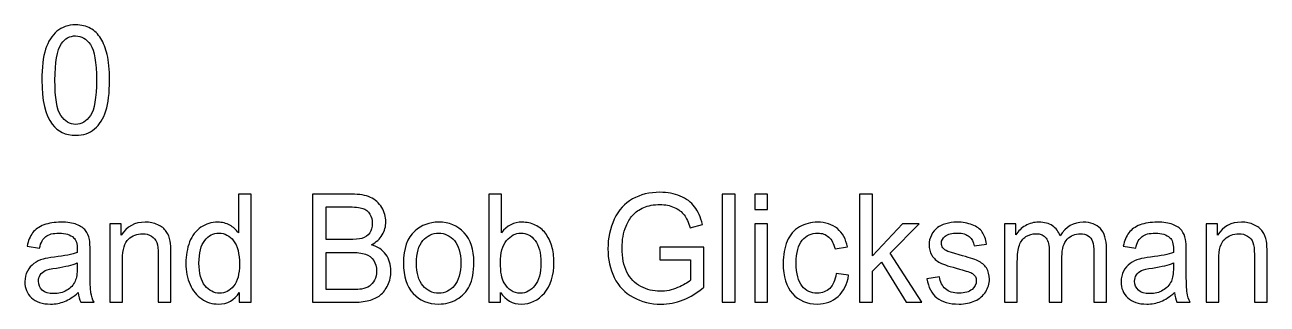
# Model space of a CAD drawing. Header units: millimetres. Extents: x -68.5 to -4.6, y 48.6 to 61.3.
# Drawn here: x -37.62 to -4.55, y 53.84 to 61.27 of the extents above; entities that cross this region are included whole.
import ezdxf

# ---------------------------------------------------------------- set-up
doc = ezdxf.new("R2010")
doc.units = ezdxf.units.MM
doc.header["$MEASUREMENT"] = 0
doc.layers.add('Layer 1', color=7, linetype='Continuous')

msp = doc.modelspace()

# ---------------------------------------------------------------- linework, layer by layer
at = {"layer": 'Layer 1', "color": 5}
for points, knots in [([(-37.1691, 59.8017), (-37.1691, 60.1422), (-37.1357, 60.4163), (-37.0681, 60.6233), (-37.0681, 60.6233), (-37.0012, 60.8311), (-36.9009, 60.9912), (-36.7683, 61.1038), (-36.7683, 61.1038), (-36.6358, 61.2164), (-36.4691, 61.2727), (-36.2685, 61.2727), (-36.2685, 61.2727), (-36.1198, 61.2727), (-35.9899, 61.2412), (-35.8779, 61.1789), (-35.8779, 61.1789), (-35.766, 61.1172), (-35.6739, 61.0274), (-35.6007, 60.9101), (-35.6007, 60.9101), (-35.5279, 60.7929), (-35.4707, 60.6501), (-35.4295, 60.4819), (-35.4295, 60.4819), (-35.3876, 60.3137), (-35.3671, 60.0872), (-35.3671, 59.8017), (-35.3671, 59.8017), (-35.3671, 59.464), (-35.4005, 59.1919), (-35.4668, 58.9842), (-35.4668, 58.9842), (-35.5337, 58.7764), (-35.6334, 58.6163), (-35.766, 58.503), (-35.766, 58.503), (-35.8985, 58.3898), (-36.0658, 58.3335), (-36.2685, 58.3335), (-36.2685, 58.3335), (-36.5348, 58.3335), (-36.7439, 58.4327), (-36.8957, 58.6317), (-36.8957, 58.6317), (-37.0778, 58.8709), (-37.1691, 59.2616), (-37.1691, 59.8017)], [0, 0, 0, 0, 0.0769231, 0.0769231, 0.0769231, 0.0769231, 0.1538462, 0.1538462, 0.1538462, 0.1538462, 0.2307692, 0.2307692, 0.2307692, 0.2307692, 0.3076923, 0.3076923, 0.3076923, 0.3076923, 0.3846154, 0.3846154, 0.3846154, 0.3846154, 0.4615385, 0.4615385, 0.4615385, 0.4615385, 0.5384615, 0.5384615, 0.5384615, 0.5384615, 0.6153846, 0.6153846, 0.6153846, 0.6153846, 0.6923077, 0.6923077, 0.6923077, 0.6923077, 0.7692308, 0.7692308, 0.7692308, 0.7692308, 0.8461538, 0.8461538, 0.8461538, 0.8461538, 1, 1, 1, 1]), ([(-36.8204, 59.8017), (-36.8204, 59.3293), (-36.7671, 59.015), (-36.6609, 58.8582), (-36.6609, 58.8582), (-36.5548, 58.7021), (-36.4241, 58.6236), (-36.2685, 58.6236), (-36.2685, 58.6236), (-36.1121, 58.6236), (-35.9815, 58.7027), (-35.8753, 58.8595), (-35.8753, 58.8595), (-35.7692, 59.0163), (-35.7158, 59.3306), (-35.7158, 59.8017), (-35.7158, 59.8017), (-35.7158, 60.2755), (-35.7692, 60.5905), (-35.8753, 60.746), (-35.8753, 60.746), (-35.9815, 60.9021), (-36.1133, 60.9798), (-36.2717, 60.9798), (-36.2717, 60.9798), (-36.428, 60.9798), (-36.5522, 60.9108), (-36.6454, 60.7734), (-36.6454, 60.7734), (-36.7619, 60.5985), (-36.8204, 60.2742), (-36.8204, 59.8017)], [0, 0, 0, 0, 0.1111111, 0.1111111, 0.1111111, 0.1111111, 0.2222222, 0.2222222, 0.2222222, 0.2222222, 0.3333333, 0.3333333, 0.3333333, 0.3333333, 0.4444444, 0.4444444, 0.4444444, 0.4444444, 0.5555556, 0.5555556, 0.5555556, 0.5555556, 0.6666667, 0.6666667, 0.6666667, 0.6666667, 0.7777778, 0.7777778, 0.7777778, 0.7777778, 1, 1, 1, 1]), ([(-31.9142, 53.8905), (-31.9142, 53.8905), (-31.9142, 54.1539), (-31.9142, 54.1539), (-31.9142, 54.1539), (-32.0409, 53.9468), (-32.2275, 53.8436), (-32.4739, 53.8436), (-32.4739, 53.8436), (-32.6335, 53.8436), (-32.7801, 53.8892), (-32.914, 53.981), (-32.914, 53.981), (-33.0478, 54.0721), (-33.1514, 54.2001), (-33.2253, 54.365), (-33.2253, 54.365), (-33.2987, 54.5291), (-33.3354, 54.7174), (-33.3354, 54.9312), (-33.3354, 54.9312), (-33.3354, 55.139), (-33.302, 55.3279), (-33.2357, 55.4975), (-33.2357, 55.4975), (-33.1688, 55.667), (-33.069, 55.797), (-32.9359, 55.8868), (-32.9359, 55.8868), (-32.8027, 55.9773), (-32.6534, 56.0229), (-32.4887, 56.0229), (-32.4887, 56.0229), (-32.3684, 56.0229), (-32.2609, 55.9961), (-32.167, 55.9431), (-32.167, 55.9431), (-32.0725, 55.8902), (-31.9959, 55.8212), (-31.9367, 55.736), (-31.9367, 55.736), (-31.9367, 55.736), (-31.9367, 56.7687), (-31.9367, 56.7687), (-31.9367, 56.7687), (-31.9367, 56.7687), (-31.5995, 56.7687), (-31.5995, 56.7687), (-31.5995, 56.7687), (-31.5995, 56.7687), (-31.5995, 53.8905), (-31.5995, 53.8905), (-31.5995, 53.8905), (-31.5995, 53.8905), (-31.9142, 53.8905), (-31.9142, 53.8905)], [0, 0, 0, 0, 0.0666667, 0.0666667, 0.0666667, 0.0666667, 0.1333333, 0.1333333, 0.1333333, 0.1333333, 0.2, 0.2, 0.2, 0.2, 0.2666667, 0.2666667, 0.2666667, 0.2666667, 0.3333333, 0.3333333, 0.3333333, 0.3333333, 0.4, 0.4, 0.4, 0.4, 0.4666667, 0.4666667, 0.4666667, 0.4666667, 0.5333333, 0.5333333, 0.5333333, 0.5333333, 0.6, 0.6, 0.6, 0.6, 0.6666667, 0.6666667, 0.6666667, 0.6666667, 0.7333333, 0.7333333, 0.7333333, 0.7333333, 0.8, 0.8, 0.8, 0.8, 0.8666667, 0.8666667, 0.8666667, 0.8666667, 1, 1, 1, 1]), ([(-29.9654, 53.8905), (-29.9654, 53.8905), (-29.9654, 56.7687), (-29.9654, 56.7687), (-29.9654, 56.7687), (-29.9654, 56.7687), (-28.9283, 56.7687), (-28.9283, 56.7687), (-28.9283, 56.7687), (-28.7173, 56.7687), (-28.5481, 56.7392), (-28.4207, 56.6816), (-28.4207, 56.6816), (-28.2927, 56.6233), (-28.1929, 56.5335), (-28.1208, 56.4122), (-28.1208, 56.4122), (-28.0488, 56.2916), (-28.0121, 56.1649), (-28.0121, 56.0322), (-28.0121, 56.0322), (-28.0121, 55.9096), (-28.0443, 55.7937), (-28.1086, 55.6851), (-28.1086, 55.6851), (-28.1723, 55.5766), (-28.2694, 55.4888), (-28.3988, 55.4218), (-28.3988, 55.4218), (-28.2315, 55.3708), (-28.1034, 55.2837), (-28.0134, 55.1611), (-28.0134, 55.1611), (-27.9233, 55.0378), (-27.8783, 54.8923), (-27.8783, 54.7248), (-27.8783, 54.7248), (-27.8783, 54.5901), (-27.906, 54.4648), (-27.9607, 54.3489), (-27.9607, 54.3489), (-28.0153, 54.2329), (-28.0829, 54.1438), (-28.1634, 54.0808), (-28.1634, 54.0808), (-28.2437, 54.0178), (-28.3447, 53.9709), (-28.4657, 53.9387), (-28.4657, 53.9387), (-28.5867, 53.9066), (-28.7353, 53.8905), (-28.9115, 53.8905), (-28.9115, 53.8905), (-28.9115, 53.8905), (-29.9654, 53.8905), (-29.9654, 53.8905)], [0, 0, 0, 0, 0.0666667, 0.0666667, 0.0666667, 0.0666667, 0.1333333, 0.1333333, 0.1333333, 0.1333333, 0.2, 0.2, 0.2, 0.2, 0.2666667, 0.2666667, 0.2666667, 0.2666667, 0.3333333, 0.3333333, 0.3333333, 0.3333333, 0.4, 0.4, 0.4, 0.4, 0.4666667, 0.4666667, 0.4666667, 0.4666667, 0.5333333, 0.5333333, 0.5333333, 0.5333333, 0.6, 0.6, 0.6, 0.6, 0.6666667, 0.6666667, 0.6666667, 0.6666667, 0.7333333, 0.7333333, 0.7333333, 0.7333333, 0.8, 0.8, 0.8, 0.8, 0.8666667, 0.8666667, 0.8666667, 0.8666667, 1, 1, 1, 1]), ([(-24.9587, 53.8905), (-24.9587, 53.8905), (-25.2733, 53.8905), (-25.2733, 53.8905), (-25.2733, 53.8905), (-25.2733, 53.8905), (-25.2733, 56.7687), (-25.2733, 56.7687), (-25.2733, 56.7687), (-25.2733, 56.7687), (-24.9343, 56.7687), (-24.9343, 56.7687), (-24.9343, 56.7687), (-24.9343, 56.7687), (-24.9343, 55.7421), (-24.9343, 55.7421), (-24.9343, 55.7421), (-24.7908, 55.929), (-24.6081, 56.0229), (-24.3861, 56.0229), (-24.3861, 56.0229), (-24.2626, 56.0229), (-24.1462, 55.9967), (-24.0361, 55.9451), (-24.0361, 55.9451), (-23.9261, 55.8935), (-23.8361, 55.8205), (-23.7646, 55.7273), (-23.7646, 55.7273), (-23.6939, 55.6335), (-23.6379, 55.5209), (-23.598, 55.3882), (-23.598, 55.3882), (-23.5574, 55.2562), (-23.5375, 55.1148), (-23.5375, 54.9647), (-23.5375, 54.9647), (-23.5375, 54.6069), (-23.6224, 54.3308), (-23.7923, 54.1358), (-23.7923, 54.1358), (-23.9614, 53.9408), (-24.1655, 53.8436), (-24.4028, 53.8436), (-24.4028, 53.8436), (-24.639, 53.8436), (-24.8243, 53.9461), (-24.9587, 54.1519), (-24.9587, 54.1519), (-24.9587, 54.1519), (-24.9587, 53.8905), (-24.9587, 53.8905)], [0, 0, 0, 0, 0.0714286, 0.0714286, 0.0714286, 0.0714286, 0.1428571, 0.1428571, 0.1428571, 0.1428571, 0.2142857, 0.2142857, 0.2142857, 0.2142857, 0.2857143, 0.2857143, 0.2857143, 0.2857143, 0.3571429, 0.3571429, 0.3571429, 0.3571429, 0.4285714, 0.4285714, 0.4285714, 0.4285714, 0.5, 0.5, 0.5, 0.5, 0.5714286, 0.5714286, 0.5714286, 0.5714286, 0.6428571, 0.6428571, 0.6428571, 0.6428571, 0.7142857, 0.7142857, 0.7142857, 0.7142857, 0.7857143, 0.7857143, 0.7857143, 0.7857143, 0.8571429, 0.8571429, 0.8571429, 0.8571429, 1, 1, 1, 1]), ([(-20.7157, 55.0197), (-20.7157, 55.0197), (-20.7157, 55.3568), (-20.7157, 55.3568), (-20.7157, 55.3568), (-20.7157, 55.3568), (-19.5454, 55.3588), (-19.5454, 55.3588), (-19.5454, 55.3588), (-19.5454, 55.3588), (-19.5454, 54.2912), (-19.5454, 54.2912), (-19.5454, 54.2912), (-19.7249, 54.1418), (-19.9102, 54.0299), (-20.1013, 53.9542), (-20.1013, 53.9542), (-20.2923, 53.8791), (-20.4886, 53.8416), (-20.6893, 53.8416), (-20.6893, 53.8416), (-20.9608, 53.8416), (-21.2079, 53.9019), (-21.4292, 54.0232), (-21.4292, 54.0232), (-21.6511, 54.1438), (-21.8185, 54.3194), (-21.9317, 54.5479), (-21.9317, 54.5479), (-22.045, 54.7771), (-22.1015, 55.0331), (-22.1015, 55.3159), (-22.1015, 55.3159), (-22.1015, 55.596), (-22.045, 55.8573), (-21.9323, 56.0999), (-21.9323, 56.0999), (-21.8204, 56.3432), (-21.6582, 56.5235), (-21.4472, 56.6414), (-21.4472, 56.6414), (-21.2362, 56.7587), (-20.993, 56.8176), (-20.7177, 56.8176), (-20.7177, 56.8176), (-20.5182, 56.8176), (-20.3374, 56.7841), (-20.1759, 56.7165), (-20.1759, 56.7165), (-20.0144, 56.6494), (-19.8877, 56.5556), (-19.7963, 56.435), (-19.7963, 56.435), (-19.7043, 56.3144), (-19.6348, 56.1576), (-19.5866, 55.9639), (-19.5866, 55.9639), (-19.5866, 55.9639), (-19.9167, 55.8694), (-19.9167, 55.8694), (-19.9167, 55.8694), (-19.9584, 56.0162), (-20.0099, 56.1314), (-20.071, 56.2152), (-20.071, 56.2152), (-20.1328, 56.299), (-20.2209, 56.366), (-20.3355, 56.4162), (-20.3355, 56.4162), (-20.4493, 56.4665), (-20.5767, 56.492), (-20.7157, 56.492), (-20.7157, 56.492), (-20.883, 56.492), (-21.0278, 56.4652), (-21.1493, 56.4122), (-21.1493, 56.4122), (-21.2716, 56.3593), (-21.3694, 56.2896), (-21.4446, 56.2031), (-21.4446, 56.2031), (-21.5193, 56.1167), (-21.5772, 56.0222), (-21.619, 55.9183), (-21.619, 55.9183), (-21.6892, 55.7407), (-21.7245, 55.5477), (-21.7245, 55.3393), (-21.7245, 55.3393), (-21.7245, 55.0827), (-21.6821, 54.8682), (-21.5971, 54.6953), (-21.5971, 54.6953), (-21.5122, 54.5224), (-21.3887, 54.3944), (-21.2265, 54.3107), (-21.2265, 54.3107), (-21.0644, 54.2269), (-20.8926, 54.1847), (-20.7106, 54.1847), (-20.7106, 54.1847), (-20.5517, 54.1847), (-20.3972, 54.2169), (-20.2466, 54.2805), (-20.2466, 54.2805), (-20.0955, 54.3435), (-19.9816, 54.4112), (-19.9038, 54.4836), (-19.9038, 54.4836), (-19.9038, 54.4836), (-19.9038, 55.0197), (-19.9038, 55.0197), (-19.9038, 55.0197), (-19.9038, 55.0197), (-20.7157, 55.0197), (-20.7157, 55.0197)], [0, 0, 0, 0, 0.0333333, 0.0333333, 0.0333333, 0.0333333, 0.0666667, 0.0666667, 0.0666667, 0.0666667, 0.1, 0.1, 0.1, 0.1, 0.1333333, 0.1333333, 0.1333333, 0.1333333, 0.1666667, 0.1666667, 0.1666667, 0.1666667, 0.2, 0.2, 0.2, 0.2, 0.2333333, 0.2333333, 0.2333333, 0.2333333, 0.2666667, 0.2666667, 0.2666667, 0.2666667, 0.3, 0.3, 0.3, 0.3, 0.3333333, 0.3333333, 0.3333333, 0.3333333, 0.3666667, 0.3666667, 0.3666667, 0.3666667, 0.4, 0.4, 0.4, 0.4, 0.4333333, 0.4333333, 0.4333333, 0.4333333, 0.4666667, 0.4666667, 0.4666667, 0.4666667, 0.5, 0.5, 0.5, 0.5, 0.5333333, 0.5333333, 0.5333333, 0.5333333, 0.5666667, 0.5666667, 0.5666667, 0.5666667, 0.6, 0.6, 0.6, 0.6, 0.6333333, 0.6333333, 0.6333333, 0.6333333, 0.6666667, 0.6666667, 0.6666667, 0.6666667, 0.7, 0.7, 0.7, 0.7, 0.7333333, 0.7333333, 0.7333333, 0.7333333, 0.7666667, 0.7666667, 0.7666667, 0.7666667, 0.8, 0.8, 0.8, 0.8, 0.8333333, 0.8333333, 0.8333333, 0.8333333, 0.8666667, 0.8666667, 0.8666667, 0.8666667, 0.9, 0.9, 0.9, 0.9, 0.9333333, 0.9333333, 0.9333333, 0.9333333, 1, 1, 1, 1]), ([(-19.057, 53.8905), (-19.057, 53.8905), (-19.057, 56.7687), (-19.057, 56.7687), (-19.057, 56.7687), (-19.057, 56.7687), (-18.7179, 56.7687), (-18.7179, 56.7687), (-18.7179, 56.7687), (-18.7179, 56.7687), (-18.7179, 53.8905), (-18.7179, 53.8905), (-18.7179, 53.8905), (-18.7179, 53.8905), (-19.057, 53.8905), (-19.057, 53.8905)], [0, 0, 0, 0, 0.2, 0.2, 0.2, 0.2, 0.4, 0.4, 0.4, 0.4, 0.6, 0.6, 0.6, 0.6, 1, 1, 1, 1]), ([(-18.1904, 56.362), (-18.1904, 56.362), (-18.1904, 56.7687), (-18.1904, 56.7687), (-18.1904, 56.7687), (-18.1904, 56.7687), (-17.8507, 56.7687), (-17.8507, 56.7687), (-17.8507, 56.7687), (-17.8507, 56.7687), (-17.8507, 56.362), (-17.8507, 56.362), (-17.8507, 56.362), (-17.8507, 56.362), (-18.1904, 56.362), (-18.1904, 56.362)], [0, 0, 0, 0, 0.2, 0.2, 0.2, 0.2, 0.4, 0.4, 0.4, 0.4, 0.6, 0.6, 0.6, 0.6, 1, 1, 1, 1]), ([(-15.4026, 53.8905), (-15.4026, 53.8905), (-15.4026, 56.7687), (-15.4026, 56.7687), (-15.4026, 56.7687), (-15.4026, 56.7687), (-15.0629, 56.7687), (-15.0629, 56.7687), (-15.0629, 56.7687), (-15.0629, 56.7687), (-15.0629, 55.1276), (-15.0629, 55.1276), (-15.0629, 55.1276), (-15.0629, 55.1276), (-14.2599, 55.9753), (-14.2599, 55.9753), (-14.2599, 55.9753), (-14.2599, 55.9753), (-13.8212, 55.9753), (-13.8212, 55.9753), (-13.8212, 55.9753), (-13.8212, 55.9753), (-14.5862, 55.202), (-14.5862, 55.202), (-14.5862, 55.202), (-14.5862, 55.202), (-13.7433, 53.8905), (-13.7433, 53.8905), (-13.7433, 53.8905), (-13.7433, 53.8905), (-14.1622, 53.8905), (-14.1622, 53.8905), (-14.1622, 53.8905), (-14.1622, 53.8905), (-14.8236, 54.9567), (-14.8236, 54.9567), (-14.8236, 54.9567), (-14.8236, 54.9567), (-15.0629, 54.7168), (-15.0629, 54.7168), (-15.0629, 54.7168), (-15.0629, 54.7168), (-15.0629, 53.8905), (-15.0629, 53.8905), (-15.0629, 53.8905), (-15.0629, 53.8905), (-15.4026, 53.8905), (-15.4026, 53.8905)], [0, 0, 0, 0, 0.0769231, 0.0769231, 0.0769231, 0.0769231, 0.1538462, 0.1538462, 0.1538462, 0.1538462, 0.2307692, 0.2307692, 0.2307692, 0.2307692, 0.3076923, 0.3076923, 0.3076923, 0.3076923, 0.3846154, 0.3846154, 0.3846154, 0.3846154, 0.4615385, 0.4615385, 0.4615385, 0.4615385, 0.5384615, 0.5384615, 0.5384615, 0.5384615, 0.6153846, 0.6153846, 0.6153846, 0.6153846, 0.6923077, 0.6923077, 0.6923077, 0.6923077, 0.7692308, 0.7692308, 0.7692308, 0.7692308, 0.8461538, 0.8461538, 0.8461538, 0.8461538, 1, 1, 1, 1]), ([(-29.5993, 55.5591), (-29.5993, 55.5591), (-29.0017, 55.5591), (-29.0017, 55.5591), (-29.0017, 55.5591), (-28.8401, 55.5591), (-28.7238, 55.5705), (-28.6529, 55.5926), (-28.6529, 55.5926), (-28.5603, 55.6215), (-28.4902, 55.669), (-28.4432, 55.736), (-28.4432, 55.736), (-28.3963, 55.8031), (-28.3725, 55.8868), (-28.3725, 55.9873), (-28.3725, 55.9873), (-28.3725, 56.0825), (-28.3943, 56.1669), (-28.438, 56.2393), (-28.438, 56.2393), (-28.4825, 56.3124), (-28.5455, 56.362), (-28.6266, 56.3888), (-28.6266, 56.3888), (-28.7083, 56.4156), (-28.8486, 56.429), (-29.0473, 56.429), (-29.0473, 56.429), (-29.0473, 56.429), (-29.5993, 56.429), (-29.5993, 56.429), (-29.5993, 56.429), (-29.5993, 56.429), (-29.5993, 55.5591), (-29.5993, 55.5591)], [0, 0, 0, 0, 0.1, 0.1, 0.1, 0.1, 0.2, 0.2, 0.2, 0.2, 0.3, 0.3, 0.3, 0.3, 0.4, 0.4, 0.4, 0.4, 0.5, 0.5, 0.5, 0.5, 0.6, 0.6, 0.6, 0.6, 0.7, 0.7, 0.7, 0.7, 0.8, 0.8, 0.8, 0.8, 1, 1, 1, 1]), ([(-36.2004, 54.1478), (-36.3264, 54.0366), (-36.4474, 53.9582), (-36.5632, 53.9119), (-36.5632, 53.9119), (-36.6797, 53.8664), (-36.8045, 53.8436), (-36.9376, 53.8436), (-36.9376, 53.8436), (-37.1577, 53.8436), (-37.3263, 53.8992), (-37.4446, 54.0111), (-37.4446, 54.0111), (-37.5623, 54.123), (-37.6216, 54.2664), (-37.6216, 54.44), (-37.6216, 54.44), (-37.6216, 54.5425), (-37.5997, 54.6357), (-37.5547, 54.7201), (-37.5547, 54.7201), (-37.5102, 54.8046), (-37.4517, 54.8722), (-37.3796, 54.9232), (-37.3796, 54.9232), (-37.307, 54.9741), (-37.2258, 55.013), (-37.1352, 55.0391), (-37.1352, 55.0391), (-37.0689, 55.0572), (-36.9685, 55.0753), (-36.834, 55.092), (-36.834, 55.092), (-36.56, 55.1262), (-36.3579, 55.1664), (-36.2286, 55.214), (-36.2286, 55.214), (-36.2274, 55.2623), (-36.2267, 55.2931), (-36.2267, 55.3058), (-36.2267, 55.3058), (-36.2267, 55.4499), (-36.2588, 55.5518), (-36.3233, 55.6101), (-36.3233, 55.6101), (-36.4094, 55.6905), (-36.5387, 55.73), (-36.7092, 55.73), (-36.7092, 55.73), (-36.8688, 55.73), (-36.9866, 55.7012), (-37.0631, 55.6429), (-37.0631, 55.6429), (-37.139, 55.5846), (-37.195, 55.4814), (-37.2317, 55.3333), (-37.2317, 55.3333), (-37.2317, 55.3333), (-37.563, 55.3809), (-37.563, 55.3809), (-37.563, 55.3809), (-37.5328, 55.5283), (-37.4832, 55.6483), (-37.4144, 55.7387), (-37.4144, 55.7387), (-37.3456, 55.8299), (-37.2452, 55.9002), (-37.1146, 55.9491), (-37.1146, 55.9491), (-36.984, 55.9981), (-36.8328, 56.0229), (-36.6604, 56.0229), (-36.6604, 56.0229), (-36.4892, 56.0229), (-36.3509, 56.0014), (-36.2441, 55.9599), (-36.2441, 55.9599), (-36.1373, 55.9177), (-36.0588, 55.8654), (-36.008, 55.8017), (-36.008, 55.8017), (-35.9578, 55.7381), (-35.923, 55.6583), (-35.9025, 55.5611), (-35.9025, 55.5611), (-35.8915, 55.5008), (-35.8858, 55.3923), (-35.8858, 55.2355), (-35.8858, 55.2355), (-35.8858, 55.2355), (-35.8858, 54.7644), (-35.8858, 54.7644), (-35.8858, 54.7644), (-35.8858, 54.4353), (-35.8787, 54.2276), (-35.8639, 54.1411), (-35.8639, 54.1411), (-35.8497, 54.054), (-35.8208, 53.9702), (-35.7782, 53.8905), (-35.7782, 53.8905), (-35.7782, 53.8905), (-36.1328, 53.8905), (-36.1328, 53.8905), (-36.1328, 53.8905), (-36.1675, 53.9635), (-36.1907, 54.0493), (-36.2004, 54.1478)], [0, 0, 0, 0, 0.0357143, 0.0357143, 0.0357143, 0.0357143, 0.0714286, 0.0714286, 0.0714286, 0.0714286, 0.1071429, 0.1071429, 0.1071429, 0.1071429, 0.1428571, 0.1428571, 0.1428571, 0.1428571, 0.1785714, 0.1785714, 0.1785714, 0.1785714, 0.2142857, 0.2142857, 0.2142857, 0.2142857, 0.25, 0.25, 0.25, 0.25, 0.2857143, 0.2857143, 0.2857143, 0.2857143, 0.3214286, 0.3214286, 0.3214286, 0.3214286, 0.3571429, 0.3571429, 0.3571429, 0.3571429, 0.3928571, 0.3928571, 0.3928571, 0.3928571, 0.4285714, 0.4285714, 0.4285714, 0.4285714, 0.4642857, 0.4642857, 0.4642857, 0.4642857, 0.5, 0.5, 0.5, 0.5, 0.5357143, 0.5357143, 0.5357143, 0.5357143, 0.5714286, 0.5714286, 0.5714286, 0.5714286, 0.6071429, 0.6071429, 0.6071429, 0.6071429, 0.6428571, 0.6428571, 0.6428571, 0.6428571, 0.6785714, 0.6785714, 0.6785714, 0.6785714, 0.7142857, 0.7142857, 0.7142857, 0.7142857, 0.75, 0.75, 0.75, 0.75, 0.7857143, 0.7857143, 0.7857143, 0.7857143, 0.8214286, 0.8214286, 0.8214286, 0.8214286, 0.8571429, 0.8571429, 0.8571429, 0.8571429, 0.8928571, 0.8928571, 0.8928571, 0.8928571, 0.9285714, 0.9285714, 0.9285714, 0.9285714, 1, 1, 1, 1]), ([(-35.3595, 53.8905), (-35.3595, 53.8905), (-35.3595, 55.9753), (-35.3595, 55.9753), (-35.3595, 55.9753), (-35.3595, 55.9753), (-35.0546, 55.9753), (-35.0546, 55.9753), (-35.0546, 55.9753), (-35.0546, 55.9753), (-35.0546, 55.6791), (-35.0546, 55.6791), (-35.0546, 55.6791), (-34.9072, 55.9083), (-34.6949, 56.0229), (-34.4176, 56.0229), (-34.4176, 56.0229), (-34.2967, 56.0229), (-34.186, 56.0001), (-34.085, 55.9552), (-34.085, 55.9552), (-33.9833, 55.9096), (-33.908, 55.8506), (-33.8578, 55.7769), (-33.8578, 55.7769), (-33.807, 55.7039), (-33.7723, 55.6168), (-33.7517, 55.5162), (-33.7517, 55.5162), (-33.7394, 55.4506), (-33.733, 55.336), (-33.733, 55.1725), (-33.733, 55.1725), (-33.733, 55.1725), (-33.733, 53.8905), (-33.733, 53.8905), (-33.733, 53.8905), (-33.733, 53.8905), (-34.0728, 53.8905), (-34.0728, 53.8905), (-34.0728, 53.8905), (-34.0728, 53.8905), (-34.0728, 55.1591), (-34.0728, 55.1591), (-34.0728, 55.1591), (-34.0728, 55.3025), (-34.0856, 55.4104), (-34.1119, 55.4821), (-34.1119, 55.4821), (-34.1384, 55.5531), (-34.1853, 55.6101), (-34.2522, 55.6523), (-34.2522, 55.6523), (-34.3198, 55.6952), (-34.3982, 55.7166), (-34.489, 55.7166), (-34.489, 55.7166), (-34.6338, 55.7166), (-34.758, 55.6684), (-34.8635, 55.5732), (-34.8635, 55.5732), (-34.9683, 55.4774), (-35.0205, 55.2964), (-35.0205, 55.0291), (-35.0205, 55.0291), (-35.0205, 55.0291), (-35.0205, 53.8905), (-35.0205, 53.8905), (-35.0205, 53.8905), (-35.0205, 53.8905), (-35.3595, 53.8905), (-35.3595, 53.8905)], [0, 0, 0, 0, 0.0526316, 0.0526316, 0.0526316, 0.0526316, 0.1052632, 0.1052632, 0.1052632, 0.1052632, 0.1578947, 0.1578947, 0.1578947, 0.1578947, 0.2105263, 0.2105263, 0.2105263, 0.2105263, 0.2631579, 0.2631579, 0.2631579, 0.2631579, 0.3157895, 0.3157895, 0.3157895, 0.3157895, 0.3684211, 0.3684211, 0.3684211, 0.3684211, 0.4210526, 0.4210526, 0.4210526, 0.4210526, 0.4736842, 0.4736842, 0.4736842, 0.4736842, 0.5263158, 0.5263158, 0.5263158, 0.5263158, 0.5789474, 0.5789474, 0.5789474, 0.5789474, 0.6315789, 0.6315789, 0.6315789, 0.6315789, 0.6842105, 0.6842105, 0.6842105, 0.6842105, 0.7368421, 0.7368421, 0.7368421, 0.7368421, 0.7894737, 0.7894737, 0.7894737, 0.7894737, 0.8421053, 0.8421053, 0.8421053, 0.8421053, 0.8947368, 0.8947368, 0.8947368, 0.8947368, 1, 1, 1, 1]), ([(-27.545, 54.9332), (-27.545, 55.3192), (-27.4421, 55.6054), (-27.2356, 55.791), (-27.2356, 55.791), (-27.0638, 55.9451), (-26.854, 56.0229), (-26.6063, 56.0229), (-26.6063, 56.0229), (-26.331, 56.0229), (-26.1058, 55.929), (-25.9314, 55.7407), (-25.9314, 55.7407), (-25.7565, 55.5531), (-25.6696, 55.2938), (-25.6696, 54.9627), (-25.6696, 54.9627), (-25.6696, 54.694), (-25.7082, 54.4829), (-25.7854, 54.3294), (-25.7854, 54.3294), (-25.8626, 54.1753), (-25.9752, 54.056), (-26.1226, 53.9709), (-26.1226, 53.9709), (-26.2705, 53.8858), (-26.4313, 53.8436), (-26.6063, 53.8436), (-26.6063, 53.8436), (-26.8862, 53.8436), (-27.1127, 53.9367), (-27.2858, 54.1244), (-27.2858, 54.1244), (-27.4588, 54.3113), (-27.545, 54.5807), (-27.545, 54.9332)], [0, 0, 0, 0, 0.1, 0.1, 0.1, 0.1, 0.2, 0.2, 0.2, 0.2, 0.3, 0.3, 0.3, 0.3, 0.4, 0.4, 0.4, 0.4, 0.5, 0.5, 0.5, 0.5, 0.6, 0.6, 0.6, 0.6, 0.7, 0.7, 0.7, 0.7, 0.8, 0.8, 0.8, 0.8, 1, 1, 1, 1]), ([(-18.1904, 53.8905), (-18.1904, 53.8905), (-18.1904, 55.9753), (-18.1904, 55.9753), (-18.1904, 55.9753), (-18.1904, 55.9753), (-17.8507, 55.9753), (-17.8507, 55.9753), (-17.8507, 55.9753), (-17.8507, 55.9753), (-17.8507, 53.8905), (-17.8507, 53.8905), (-17.8507, 53.8905), (-17.8507, 53.8905), (-18.1904, 53.8905), (-18.1904, 53.8905)], [0, 0, 0, 0, 0.2, 0.2, 0.2, 0.2, 0.4, 0.4, 0.4, 0.4, 0.6, 0.6, 0.6, 0.6, 1, 1, 1, 1]), ([(-16.028, 54.6545), (-16.028, 54.6545), (-15.6946, 54.6089), (-15.6946, 54.6089), (-15.6946, 54.6089), (-15.7307, 54.3696), (-15.824, 54.182), (-15.9745, 54.0466), (-15.9745, 54.0466), (-16.1245, 53.9113), (-16.3091, 53.8436), (-16.5279, 53.8436), (-16.5279, 53.8436), (-16.8013, 53.8436), (-17.0219, 53.9367), (-17.1879, 54.123), (-17.1879, 54.123), (-17.3546, 54.3093), (-17.4382, 54.5767), (-17.4382, 54.9252), (-17.4382, 54.9252), (-17.4382, 55.1504), (-17.4022, 55.3474), (-17.3308, 55.5162), (-17.3308, 55.5162), (-17.2587, 55.6851), (-17.15, 55.8118), (-17.0033, 55.8962), (-17.0033, 55.8962), (-16.8573, 55.9806), (-16.6977, 56.0229), (-16.5259, 56.0229), (-16.5259, 56.0229), (-16.3084, 56.0229), (-16.1302, 55.9652), (-15.9926, 55.8506), (-15.9926, 55.8506), (-15.8542, 55.736), (-15.7654, 55.5739), (-15.7262, 55.3628), (-15.7262, 55.3628), (-15.7262, 55.3628), (-16.0562, 55.3098), (-16.0562, 55.3098), (-16.0562, 55.3098), (-16.0878, 55.4499), (-16.1431, 55.5551), (-16.2229, 55.6261), (-16.2229, 55.6261), (-16.3027, 55.6965), (-16.3991, 55.732), (-16.5124, 55.732), (-16.5124, 55.732), (-16.6835, 55.732), (-16.8225, 55.6684), (-16.9293, 55.5404), (-16.9293, 55.5404), (-17.0362, 55.413), (-17.0895, 55.2113), (-17.0895, 54.9352), (-17.0895, 54.9352), (-17.0895, 54.6551), (-17.0381, 54.4514), (-16.9345, 54.3241), (-16.9345, 54.3241), (-16.8316, 54.1974), (-16.6971, 54.1338), (-16.5311, 54.1338), (-16.5311, 54.1338), (-16.3979, 54.1338), (-16.2872, 54.1766), (-16.1978, 54.2618), (-16.1978, 54.2618), (-16.1083, 54.3469), (-16.0518, 54.4775), (-16.028, 54.6545)], [0, 0, 0, 0, 0.05, 0.05, 0.05, 0.05, 0.1, 0.1, 0.1, 0.1, 0.15, 0.15, 0.15, 0.15, 0.2, 0.2, 0.2, 0.2, 0.25, 0.25, 0.25, 0.25, 0.3, 0.3, 0.3, 0.3, 0.35, 0.35, 0.35, 0.35, 0.4, 0.4, 0.4, 0.4, 0.45, 0.45, 0.45, 0.45, 0.5, 0.5, 0.5, 0.5, 0.55, 0.55, 0.55, 0.55, 0.6, 0.6, 0.6, 0.6, 0.65, 0.65, 0.65, 0.65, 0.7, 0.7, 0.7, 0.7, 0.75, 0.75, 0.75, 0.75, 0.8, 0.8, 0.8, 0.8, 0.85, 0.85, 0.85, 0.85, 0.9, 0.9, 0.9, 0.9, 1, 1, 1, 1]), ([(-13.6095, 54.5131), (-13.6095, 54.5131), (-13.2744, 54.568), (-13.2744, 54.568), (-13.2744, 54.568), (-13.2557, 54.4279), (-13.2029, 54.3207), (-13.1167, 54.2457), (-13.1167, 54.2457), (-13.0312, 54.1713), (-12.9109, 54.1338), (-12.7558, 54.1338), (-12.7558, 54.1338), (-12.6001, 54.1338), (-12.4843, 54.1673), (-12.409, 54.2329), (-12.409, 54.2329), (-12.3338, 54.2993), (-12.2958, 54.377), (-12.2958, 54.4655), (-12.2958, 54.4655), (-12.2958, 54.5459), (-12.3293, 54.6082), (-12.3962, 54.6545), (-12.3962, 54.6545), (-12.4425, 54.6859), (-12.5582, 54.7255), (-12.743, 54.7737), (-12.743, 54.7737), (-12.9912, 54.8394), (-13.1643, 54.8957), (-13.2602, 54.9439), (-13.2602, 54.9439), (-13.3561, 54.9915), (-13.4294, 55.0579), (-13.479, 55.1423), (-13.479, 55.1423), (-13.5285, 55.2267), (-13.5536, 55.3199), (-13.5536, 55.4218), (-13.5536, 55.4218), (-13.5536, 55.5149), (-13.533, 55.6007), (-13.4918, 55.6798), (-13.4918, 55.6798), (-13.4513, 55.7595), (-13.3953, 55.8252), (-13.3252, 55.8774), (-13.3252, 55.8774), (-13.2724, 55.9177), (-13.2003, 55.9525), (-13.1096, 55.9806), (-13.1096, 55.9806), (-13.0183, 56.0088), (-12.9205, 56.0229), (-12.8163, 56.0229), (-12.8163, 56.0229), (-12.6592, 56.0229), (-12.5216, 55.9987), (-12.4026, 55.9518), (-12.4026, 55.9518), (-12.2836, 55.9049), (-12.196, 55.8413), (-12.1395, 55.7608), (-12.1395, 55.7608), (-12.0828, 55.6798), (-12.0442, 55.5725), (-12.023, 55.4378), (-12.023, 55.4378), (-12.023, 55.4378), (-12.3543, 55.3903), (-12.3543, 55.3903), (-12.3543, 55.3903), (-12.3698, 55.4975), (-12.4135, 55.5812), (-12.4856, 55.6416), (-12.4856, 55.6416), (-12.5577, 55.7019), (-12.6599, 55.732), (-12.7918, 55.732), (-12.7918, 55.732), (-12.9476, 55.732), (-13.0588, 55.7052), (-13.1251, 55.6516), (-13.1251, 55.6516), (-13.192, 55.598), (-13.2255, 55.535), (-13.2255, 55.4633), (-13.2255, 55.4633), (-13.2255, 55.4171), (-13.2113, 55.3762), (-13.1836, 55.3393), (-13.1836, 55.3393), (-13.156, 55.3011), (-13.1129, 55.2703), (-13.0536, 55.2448), (-13.0536, 55.2448), (-13.0196, 55.2321), (-12.9198, 55.202), (-12.7538, 55.155), (-12.7538, 55.155), (-12.5139, 55.088), (-12.3466, 55.0337), (-12.252, 54.9909), (-12.252, 54.9909), (-12.1568, 54.9486), (-12.0821, 54.8863), (-12.0281, 54.8052), (-12.0281, 54.8052), (-11.974, 54.7241), (-11.9471, 54.6236), (-11.9471, 54.503), (-11.9471, 54.503), (-11.9471, 54.3851), (-11.9805, 54.2745), (-12.0461, 54.1699), (-12.0461, 54.1699), (-12.1124, 54.0661), (-12.2076, 53.9857), (-12.3318, 53.9287), (-12.3318, 53.9287), (-12.456, 53.8717), (-12.5968, 53.8436), (-12.7538, 53.8436), (-12.7538, 53.8436), (-13.0145, 53.8436), (-13.2126, 53.8999), (-13.349, 54.0125), (-13.349, 54.0125), (-13.4854, 54.125), (-13.5723, 54.2919), (-13.6095, 54.5131)], [0, 0, 0, 0, 0.0294118, 0.0294118, 0.0294118, 0.0294118, 0.0588235, 0.0588235, 0.0588235, 0.0588235, 0.0882353, 0.0882353, 0.0882353, 0.0882353, 0.1176471, 0.1176471, 0.1176471, 0.1176471, 0.1470588, 0.1470588, 0.1470588, 0.1470588, 0.1764706, 0.1764706, 0.1764706, 0.1764706, 0.2058824, 0.2058824, 0.2058824, 0.2058824, 0.2352941, 0.2352941, 0.2352941, 0.2352941, 0.2647059, 0.2647059, 0.2647059, 0.2647059, 0.2941176, 0.2941176, 0.2941176, 0.2941176, 0.3235294, 0.3235294, 0.3235294, 0.3235294, 0.3529412, 0.3529412, 0.3529412, 0.3529412, 0.3823529, 0.3823529, 0.3823529, 0.3823529, 0.4117647, 0.4117647, 0.4117647, 0.4117647, 0.4411765, 0.4411765, 0.4411765, 0.4411765, 0.4705882, 0.4705882, 0.4705882, 0.4705882, 0.5, 0.5, 0.5, 0.5, 0.5294118, 0.5294118, 0.5294118, 0.5294118, 0.5588235, 0.5588235, 0.5588235, 0.5588235, 0.5882353, 0.5882353, 0.5882353, 0.5882353, 0.6176471, 0.6176471, 0.6176471, 0.6176471, 0.6470588, 0.6470588, 0.6470588, 0.6470588, 0.6764706, 0.6764706, 0.6764706, 0.6764706, 0.7058824, 0.7058824, 0.7058824, 0.7058824, 0.7352941, 0.7352941, 0.7352941, 0.7352941, 0.7647059, 0.7647059, 0.7647059, 0.7647059, 0.7941176, 0.7941176, 0.7941176, 0.7941176, 0.8235294, 0.8235294, 0.8235294, 0.8235294, 0.8529412, 0.8529412, 0.8529412, 0.8529412, 0.8823529, 0.8823529, 0.8823529, 0.8823529, 0.9117647, 0.9117647, 0.9117647, 0.9117647, 0.9411765, 0.9411765, 0.9411765, 0.9411765, 1, 1, 1, 1]), ([(-11.5436, 53.8905), (-11.5436, 53.8905), (-11.5436, 55.9753), (-11.5436, 55.9753), (-11.5436, 55.9753), (-11.5436, 55.9753), (-11.2406, 55.9753), (-11.2406, 55.9753), (-11.2406, 55.9753), (-11.2406, 55.9753), (-11.2406, 55.6831), (-11.2406, 55.6831), (-11.2406, 55.6831), (-11.1775, 55.785), (-11.0939, 55.8674), (-10.9896, 55.929), (-10.9896, 55.929), (-10.8854, 55.9914), (-10.7664, 56.0229), (-10.6332, 56.0229), (-10.6332, 56.0229), (-10.4853, 56.0229), (-10.3636, 55.9907), (-10.2691, 55.9264), (-10.2691, 55.9264), (-10.1738, 55.862), (-10.1069, 55.7729), (-10.0683, 55.6576), (-10.0683, 55.6576), (-9.9094, 55.9009), (-9.7035, 56.0229), (-9.45, 56.0229), (-9.45, 56.0229), (-9.2512, 56.0229), (-9.0987, 55.9652), (-8.992, 55.8506), (-8.992, 55.8506), (-8.8851, 55.736), (-8.8317, 55.5598), (-8.8317, 55.3219), (-8.8317, 55.3219), (-8.8317, 55.3219), (-8.8317, 53.8905), (-8.8317, 53.8905), (-8.8317, 53.8905), (-8.8317, 53.8905), (-9.1689, 53.8905), (-9.1689, 53.8905), (-9.1689, 53.8905), (-9.1689, 53.8905), (-9.1689, 55.204), (-9.1689, 55.204), (-9.1689, 55.204), (-9.1689, 55.3454), (-9.1799, 55.4472), (-9.2017, 55.5095), (-9.2017, 55.5095), (-9.2242, 55.5712), (-9.2641, 55.6215), (-9.3214, 55.6597), (-9.3214, 55.6597), (-9.3793, 55.6972), (-9.4474, 55.7166), (-9.5253, 55.7166), (-9.5253, 55.7166), (-9.6662, 55.7166), (-9.7827, 55.6677), (-9.8759, 55.5699), (-9.8759, 55.5699), (-9.9686, 55.4727), (-10.0156, 55.3165), (-10.0156, 55.1021), (-10.0156, 55.1021), (-10.0156, 55.1021), (-10.0156, 53.8905), (-10.0156, 53.8905), (-10.0156, 53.8905), (-10.0156, 53.8905), (-10.3546, 53.8905), (-10.3546, 53.8905), (-10.3546, 53.8905), (-10.3546, 53.8905), (-10.3546, 55.2448), (-10.3546, 55.2448), (-10.3546, 55.2448), (-10.3546, 55.4023), (-10.3823, 55.5203), (-10.4377, 55.5987), (-10.4377, 55.5987), (-10.493, 55.6771), (-10.583, 55.7166), (-10.7092, 55.7166), (-10.7092, 55.7166), (-10.8043, 55.7166), (-10.8925, 55.6905), (-10.9736, 55.6375), (-10.9736, 55.6375), (-11.0546, 55.5853), (-11.1138, 55.5089), (-11.1498, 55.4084), (-11.1498, 55.4084), (-11.1865, 55.3072), (-11.2046, 55.1617), (-11.2046, 54.9721), (-11.2046, 54.9721), (-11.2046, 54.9721), (-11.2046, 53.8905), (-11.2046, 53.8905), (-11.2046, 53.8905), (-11.2046, 53.8905), (-11.5436, 53.8905), (-11.5436, 53.8905)], [0, 0, 0, 0, 0.0344828, 0.0344828, 0.0344828, 0.0344828, 0.0689655, 0.0689655, 0.0689655, 0.0689655, 0.1034483, 0.1034483, 0.1034483, 0.1034483, 0.137931, 0.137931, 0.137931, 0.137931, 0.1724138, 0.1724138, 0.1724138, 0.1724138, 0.2068966, 0.2068966, 0.2068966, 0.2068966, 0.2413793, 0.2413793, 0.2413793, 0.2413793, 0.2758621, 0.2758621, 0.2758621, 0.2758621, 0.3103448, 0.3103448, 0.3103448, 0.3103448, 0.3448276, 0.3448276, 0.3448276, 0.3448276, 0.3793103, 0.3793103, 0.3793103, 0.3793103, 0.4137931, 0.4137931, 0.4137931, 0.4137931, 0.4482759, 0.4482759, 0.4482759, 0.4482759, 0.4827586, 0.4827586, 0.4827586, 0.4827586, 0.5172414, 0.5172414, 0.5172414, 0.5172414, 0.5517241, 0.5517241, 0.5517241, 0.5517241, 0.5862069, 0.5862069, 0.5862069, 0.5862069, 0.6206897, 0.6206897, 0.6206897, 0.6206897, 0.6551724, 0.6551724, 0.6551724, 0.6551724, 0.6896552, 0.6896552, 0.6896552, 0.6896552, 0.7241379, 0.7241379, 0.7241379, 0.7241379, 0.7586207, 0.7586207, 0.7586207, 0.7586207, 0.7931034, 0.7931034, 0.7931034, 0.7931034, 0.8275862, 0.8275862, 0.8275862, 0.8275862, 0.862069, 0.862069, 0.862069, 0.862069, 0.8965517, 0.8965517, 0.8965517, 0.8965517, 0.9310345, 0.9310345, 0.9310345, 0.9310345, 1, 1, 1, 1]), ([(-7.022, 54.1478), (-7.148, 54.0366), (-7.269, 53.9582), (-7.3848, 53.9119), (-7.3848, 53.9119), (-7.5013, 53.8664), (-7.6261, 53.8436), (-7.7592, 53.8436), (-7.7592, 53.8436), (-7.9793, 53.8436), (-8.1479, 53.8992), (-8.2662, 54.0111), (-8.2662, 54.0111), (-8.3839, 54.123), (-8.4432, 54.2664), (-8.4432, 54.44), (-8.4432, 54.44), (-8.4432, 54.5425), (-8.4213, 54.6357), (-8.3763, 54.7201), (-8.3763, 54.7201), (-8.3318, 54.8046), (-8.2733, 54.8722), (-8.2012, 54.9232), (-8.2012, 54.9232), (-8.1286, 54.9741), (-8.0474, 55.013), (-7.9568, 55.0391), (-7.9568, 55.0391), (-7.8905, 55.0572), (-7.7901, 55.0753), (-7.6556, 55.092), (-7.6556, 55.092), (-7.3816, 55.1262), (-7.1795, 55.1664), (-7.0502, 55.214), (-7.0502, 55.214), (-7.049, 55.2623), (-7.0483, 55.2931), (-7.0483, 55.3058), (-7.0483, 55.3058), (-7.0483, 55.4499), (-7.0804, 55.5518), (-7.1449, 55.6101), (-7.1449, 55.6101), (-7.231, 55.6905), (-7.3603, 55.73), (-7.5308, 55.73), (-7.5308, 55.73), (-7.6904, 55.73), (-7.8082, 55.7012), (-7.8847, 55.6429), (-7.8847, 55.6429), (-7.9606, 55.5846), (-8.0166, 55.4814), (-8.0533, 55.3333), (-8.0533, 55.3333), (-8.0533, 55.3333), (-8.3846, 55.3809), (-8.3846, 55.3809), (-8.3846, 55.3809), (-8.3544, 55.5283), (-8.3048, 55.6483), (-8.236, 55.7387), (-8.236, 55.7387), (-8.1672, 55.8299), (-8.0668, 55.9002), (-7.9362, 55.9491), (-7.9362, 55.9491), (-7.8056, 55.9981), (-7.6544, 56.0229), (-7.482, 56.0229), (-7.482, 56.0229), (-7.3108, 56.0229), (-7.1725, 56.0014), (-7.0657, 55.9599), (-7.0657, 55.9599), (-6.9589, 55.9177), (-6.8804, 55.8654), (-6.8296, 55.8017), (-6.8296, 55.8017), (-6.7794, 55.7381), (-6.7446, 55.6583), (-6.7241, 55.5611), (-6.7241, 55.5611), (-6.7131, 55.5008), (-6.7074, 55.3923), (-6.7074, 55.2355), (-6.7074, 55.2355), (-6.7074, 55.2355), (-6.7074, 54.7644), (-6.7074, 54.7644), (-6.7074, 54.7644), (-6.7074, 54.4353), (-6.7003, 54.2276), (-6.6855, 54.1411), (-6.6855, 54.1411), (-6.6713, 54.054), (-6.6424, 53.9702), (-6.5998, 53.8905), (-6.5998, 53.8905), (-6.5998, 53.8905), (-6.9544, 53.8905), (-6.9544, 53.8905), (-6.9544, 53.8905), (-6.9891, 53.9635), (-7.0123, 54.0493), (-7.022, 54.1478)], [0, 0, 0, 0, 0.0357143, 0.0357143, 0.0357143, 0.0357143, 0.0714286, 0.0714286, 0.0714286, 0.0714286, 0.1071429, 0.1071429, 0.1071429, 0.1071429, 0.1428571, 0.1428571, 0.1428571, 0.1428571, 0.1785714, 0.1785714, 0.1785714, 0.1785714, 0.2142857, 0.2142857, 0.2142857, 0.2142857, 0.25, 0.25, 0.25, 0.25, 0.2857143, 0.2857143, 0.2857143, 0.2857143, 0.3214286, 0.3214286, 0.3214286, 0.3214286, 0.3571429, 0.3571429, 0.3571429, 0.3571429, 0.3928571, 0.3928571, 0.3928571, 0.3928571, 0.4285714, 0.4285714, 0.4285714, 0.4285714, 0.4642857, 0.4642857, 0.4642857, 0.4642857, 0.5, 0.5, 0.5, 0.5, 0.5357143, 0.5357143, 0.5357143, 0.5357143, 0.5714286, 0.5714286, 0.5714286, 0.5714286, 0.6071429, 0.6071429, 0.6071429, 0.6071429, 0.6428571, 0.6428571, 0.6428571, 0.6428571, 0.6785714, 0.6785714, 0.6785714, 0.6785714, 0.7142857, 0.7142857, 0.7142857, 0.7142857, 0.75, 0.75, 0.75, 0.75, 0.7857143, 0.7857143, 0.7857143, 0.7857143, 0.8214286, 0.8214286, 0.8214286, 0.8214286, 0.8571429, 0.8571429, 0.8571429, 0.8571429, 0.8928571, 0.8928571, 0.8928571, 0.8928571, 0.9285714, 0.9285714, 0.9285714, 0.9285714, 1, 1, 1, 1]), ([(-6.1811, 53.8905), (-6.1811, 53.8905), (-6.1811, 55.9753), (-6.1811, 55.9753), (-6.1811, 55.9753), (-6.1811, 55.9753), (-5.8762, 55.9753), (-5.8762, 55.9753), (-5.8762, 55.9753), (-5.8762, 55.9753), (-5.8762, 55.6791), (-5.8762, 55.6791), (-5.8762, 55.6791), (-5.7288, 55.9083), (-5.5165, 56.0229), (-5.2392, 56.0229), (-5.2392, 56.0229), (-5.1183, 56.0229), (-5.0076, 56.0001), (-4.9066, 55.9552), (-4.9066, 55.9552), (-4.8049, 55.9096), (-4.7296, 55.8506), (-4.6794, 55.7769), (-4.6794, 55.7769), (-4.6286, 55.7039), (-4.5939, 55.6168), (-4.5733, 55.5162), (-4.5733, 55.5162), (-4.561, 55.4506), (-4.5546, 55.336), (-4.5546, 55.1725), (-4.5546, 55.1725), (-4.5546, 55.1725), (-4.5546, 53.8905), (-4.5546, 53.8905), (-4.5546, 53.8905), (-4.5546, 53.8905), (-4.8944, 53.8905), (-4.8944, 53.8905), (-4.8944, 53.8905), (-4.8944, 53.8905), (-4.8944, 55.1591), (-4.8944, 55.1591), (-4.8944, 55.1591), (-4.8944, 55.3025), (-4.9072, 55.4104), (-4.9335, 55.4821), (-4.9335, 55.4821), (-4.96, 55.5531), (-5.0069, 55.6101), (-5.0738, 55.6523), (-5.0738, 55.6523), (-5.1414, 55.6952), (-5.2198, 55.7166), (-5.3106, 55.7166), (-5.3106, 55.7166), (-5.4554, 55.7166), (-5.5796, 55.6684), (-5.6851, 55.5732), (-5.6851, 55.5732), (-5.7899, 55.4774), (-5.8421, 55.2964), (-5.8421, 55.0291), (-5.8421, 55.0291), (-5.8421, 55.0291), (-5.8421, 53.8905), (-5.8421, 53.8905), (-5.8421, 53.8905), (-5.8421, 53.8905), (-6.1811, 53.8905), (-6.1811, 53.8905)], [0, 0, 0, 0, 0.0526316, 0.0526316, 0.0526316, 0.0526316, 0.1052632, 0.1052632, 0.1052632, 0.1052632, 0.1578947, 0.1578947, 0.1578947, 0.1578947, 0.2105263, 0.2105263, 0.2105263, 0.2105263, 0.2631579, 0.2631579, 0.2631579, 0.2631579, 0.3157895, 0.3157895, 0.3157895, 0.3157895, 0.3684211, 0.3684211, 0.3684211, 0.3684211, 0.4210526, 0.4210526, 0.4210526, 0.4210526, 0.4736842, 0.4736842, 0.4736842, 0.4736842, 0.5263158, 0.5263158, 0.5263158, 0.5263158, 0.5789474, 0.5789474, 0.5789474, 0.5789474, 0.6315789, 0.6315789, 0.6315789, 0.6315789, 0.6842105, 0.6842105, 0.6842105, 0.6842105, 0.7368421, 0.7368421, 0.7368421, 0.7368421, 0.7894737, 0.7894737, 0.7894737, 0.7894737, 0.8421053, 0.8421053, 0.8421053, 0.8421053, 0.8947368, 0.8947368, 0.8947368, 0.8947368, 1, 1, 1, 1]), ([(-32.9867, 54.9312), (-32.9867, 54.6638), (-32.9326, 54.4641), (-32.8245, 54.3321), (-32.8245, 54.3321), (-32.7165, 54.2001), (-32.5891, 54.1338), (-32.4417, 54.1338), (-32.4417, 54.1338), (-32.2938, 54.1338), (-32.1676, 54.1974), (-32.064, 54.3234), (-32.064, 54.3234), (-31.9604, 54.4494), (-31.9084, 54.6424), (-31.9084, 54.9017), (-31.9084, 54.9017), (-31.9084, 55.1872), (-31.9611, 55.3963), (-32.0666, 55.5296), (-32.0666, 55.5296), (-32.1721, 55.6637), (-32.3021, 55.73), (-32.4572, 55.73), (-32.4572, 55.73), (-32.6077, 55.73), (-32.7338, 55.6657), (-32.8349, 55.5377), (-32.8349, 55.5377), (-32.9359, 55.4097), (-32.9867, 55.2073), (-32.9867, 54.9312)], [0, 0, 0, 0, 0.1111111, 0.1111111, 0.1111111, 0.1111111, 0.2222222, 0.2222222, 0.2222222, 0.2222222, 0.3333333, 0.3333333, 0.3333333, 0.3333333, 0.4444444, 0.4444444, 0.4444444, 0.4444444, 0.5555556, 0.5555556, 0.5555556, 0.5555556, 0.6666667, 0.6666667, 0.6666667, 0.6666667, 0.7777778, 0.7777778, 0.7777778, 0.7777778, 1, 1, 1, 1]), ([(-27.1963, 54.9332), (-27.1963, 54.6658), (-27.1403, 54.4661), (-27.0284, 54.3335), (-27.0284, 54.3335), (-26.9164, 54.2001), (-26.7756, 54.1338), (-26.6063, 54.1338), (-26.6063, 54.1338), (-26.4377, 54.1338), (-26.2976, 54.2008), (-26.1856, 54.3341), (-26.1856, 54.3341), (-26.0743, 54.4675), (-26.0183, 54.6712), (-26.0183, 54.9446), (-26.0183, 54.9446), (-26.0183, 55.2026), (-26.0743, 55.3983), (-26.1869, 55.531), (-26.1869, 55.531), (-26.2995, 55.6637), (-26.4391, 55.73), (-26.6063, 55.73), (-26.6063, 55.73), (-26.7756, 55.73), (-26.9164, 55.6637), (-27.0284, 55.5317), (-27.0284, 55.5317), (-27.1403, 55.3996), (-27.1963, 55.1999), (-27.1963, 54.9332)], [0, 0, 0, 0, 0.1111111, 0.1111111, 0.1111111, 0.1111111, 0.2222222, 0.2222222, 0.2222222, 0.2222222, 0.3333333, 0.3333333, 0.3333333, 0.3333333, 0.4444444, 0.4444444, 0.4444444, 0.4444444, 0.5555556, 0.5555556, 0.5555556, 0.5555556, 0.6666667, 0.6666667, 0.6666667, 0.6666667, 0.7777778, 0.7777778, 0.7777778, 0.7777778, 1, 1, 1, 1]), ([(-24.9626, 54.9486), (-24.9626, 54.6987), (-24.9298, 54.5184), (-24.8648, 54.4072), (-24.8648, 54.4072), (-24.758, 54.2249), (-24.6132, 54.1338), (-24.4311, 54.1338), (-24.4311, 54.1338), (-24.2825, 54.1338), (-24.1545, 54.2008), (-24.0464, 54.3355), (-24.0464, 54.3355), (-23.9383, 54.4695), (-23.8843, 54.6692), (-23.8843, 54.9352), (-23.8843, 54.9352), (-23.8843, 55.2073), (-23.9364, 55.4084), (-24.04, 55.5377), (-24.04, 55.5377), (-24.1436, 55.667), (-24.2691, 55.732), (-24.4157, 55.732), (-24.4157, 55.732), (-24.5644, 55.732), (-24.6924, 55.665), (-24.8005, 55.531), (-24.8005, 55.531), (-24.9086, 55.397), (-24.9626, 55.2026), (-24.9626, 54.9486)], [0, 0, 0, 0, 0.1111111, 0.1111111, 0.1111111, 0.1111111, 0.2222222, 0.2222222, 0.2222222, 0.2222222, 0.3333333, 0.3333333, 0.3333333, 0.3333333, 0.4444444, 0.4444444, 0.4444444, 0.4444444, 0.5555556, 0.5555556, 0.5555556, 0.5555556, 0.6666667, 0.6666667, 0.6666667, 0.6666667, 0.7777778, 0.7777778, 0.7777778, 0.7777778, 1, 1, 1, 1]), ([(-36.2286, 54.9372), (-36.3522, 54.8843), (-36.5368, 54.8401), (-36.7826, 54.8032), (-36.7826, 54.8032), (-36.9222, 54.7824), (-37.0212, 54.759), (-37.0786, 54.7329), (-37.0786, 54.7329), (-37.1365, 54.7067), (-37.1815, 54.6685), (-37.2124, 54.6176), (-37.2124, 54.6176), (-37.2439, 54.5673), (-37.26, 54.5117), (-37.26, 54.4501), (-37.26, 54.4501), (-37.26, 54.3556), (-37.2253, 54.2772), (-37.157, 54.2142), (-37.157, 54.2142), (-37.0888, 54.1519), (-36.9885, 54.1204), (-36.8566, 54.1204), (-36.8566, 54.1204), (-36.726, 54.1204), (-36.6096, 54.1498), (-36.5079, 54.2095), (-36.5079, 54.2095), (-36.4062, 54.2691), (-36.331, 54.3509), (-36.2833, 54.4541), (-36.2833, 54.4541), (-36.2467, 54.5338), (-36.2286, 54.6518), (-36.2286, 54.8072), (-36.2286, 54.8072), (-36.2286, 54.8072), (-36.2286, 54.9372), (-36.2286, 54.9372)], [0, 0, 0, 0, 0.0909091, 0.0909091, 0.0909091, 0.0909091, 0.1818182, 0.1818182, 0.1818182, 0.1818182, 0.2727273, 0.2727273, 0.2727273, 0.2727273, 0.3636364, 0.3636364, 0.3636364, 0.3636364, 0.4545455, 0.4545455, 0.4545455, 0.4545455, 0.5454545, 0.5454545, 0.5454545, 0.5454545, 0.6363636, 0.6363636, 0.6363636, 0.6363636, 0.7272727, 0.7272727, 0.7272727, 0.7272727, 0.8181818, 0.8181818, 0.8181818, 0.8181818, 1, 1, 1, 1]), ([(-29.5993, 54.2303), (-29.5993, 54.2303), (-28.9115, 54.2303), (-28.9115, 54.2303), (-28.9115, 54.2303), (-28.7932, 54.2303), (-28.7102, 54.2349), (-28.6626, 54.2437), (-28.6626, 54.2437), (-28.5783, 54.2597), (-28.5082, 54.2859), (-28.4516, 54.3227), (-28.4516, 54.3227), (-28.3949, 54.3589), (-28.3487, 54.4125), (-28.312, 54.4822), (-28.312, 54.4822), (-28.2759, 54.5526), (-28.2573, 54.633), (-28.2573, 54.7248), (-28.2573, 54.7248), (-28.2573, 54.832), (-28.2837, 54.9252), (-28.3364, 55.0049), (-28.3364, 55.0049), (-28.3892, 55.084), (-28.4625, 55.1396), (-28.5564, 55.1718), (-28.5564, 55.1718), (-28.6497, 55.2033), (-28.7848, 55.2194), (-28.9605, 55.2194), (-28.9605, 55.2194), (-28.9605, 55.2194), (-29.5993, 55.2194), (-29.5993, 55.2194), (-29.5993, 55.2194), (-29.5993, 55.2194), (-29.5993, 54.2303), (-29.5993, 54.2303)], [0, 0, 0, 0, 0.0909091, 0.0909091, 0.0909091, 0.0909091, 0.1818182, 0.1818182, 0.1818182, 0.1818182, 0.2727273, 0.2727273, 0.2727273, 0.2727273, 0.3636364, 0.3636364, 0.3636364, 0.3636364, 0.4545455, 0.4545455, 0.4545455, 0.4545455, 0.5454545, 0.5454545, 0.5454545, 0.5454545, 0.6363636, 0.6363636, 0.6363636, 0.6363636, 0.7272727, 0.7272727, 0.7272727, 0.7272727, 0.8181818, 0.8181818, 0.8181818, 0.8181818, 1, 1, 1, 1]), ([(-7.0502, 54.9372), (-7.1738, 54.8843), (-7.3584, 54.8401), (-7.6042, 54.8032), (-7.6042, 54.8032), (-7.7438, 54.7824), (-7.8428, 54.759), (-7.9002, 54.7329), (-7.9002, 54.7329), (-7.9581, 54.7067), (-8.0031, 54.6685), (-8.034, 54.6176), (-8.034, 54.6176), (-8.0655, 54.5673), (-8.0816, 54.5117), (-8.0816, 54.4501), (-8.0816, 54.4501), (-8.0816, 54.3556), (-8.0469, 54.2772), (-7.9786, 54.2142), (-7.9786, 54.2142), (-7.9104, 54.1519), (-7.8101, 54.1204), (-7.6782, 54.1204), (-7.6782, 54.1204), (-7.5476, 54.1204), (-7.4312, 54.1498), (-7.3295, 54.2095), (-7.3295, 54.2095), (-7.2278, 54.2691), (-7.1526, 54.3509), (-7.1049, 54.4541), (-7.1049, 54.4541), (-7.0683, 54.5338), (-7.0502, 54.6518), (-7.0502, 54.8072), (-7.0502, 54.8072), (-7.0502, 54.8072), (-7.0502, 54.9372), (-7.0502, 54.9372)], [0, 0, 0, 0, 0.0909091, 0.0909091, 0.0909091, 0.0909091, 0.1818182, 0.1818182, 0.1818182, 0.1818182, 0.2727273, 0.2727273, 0.2727273, 0.2727273, 0.3636364, 0.3636364, 0.3636364, 0.3636364, 0.4545455, 0.4545455, 0.4545455, 0.4545455, 0.5454545, 0.5454545, 0.5454545, 0.5454545, 0.6363636, 0.6363636, 0.6363636, 0.6363636, 0.7272727, 0.7272727, 0.7272727, 0.7272727, 0.8181818, 0.8181818, 0.8181818, 0.8181818, 1, 1, 1, 1])]:
    msp.add_open_spline(points, degree=3, knots=knots, dxfattribs=at)

doc.saveas('drawing.dxf')
